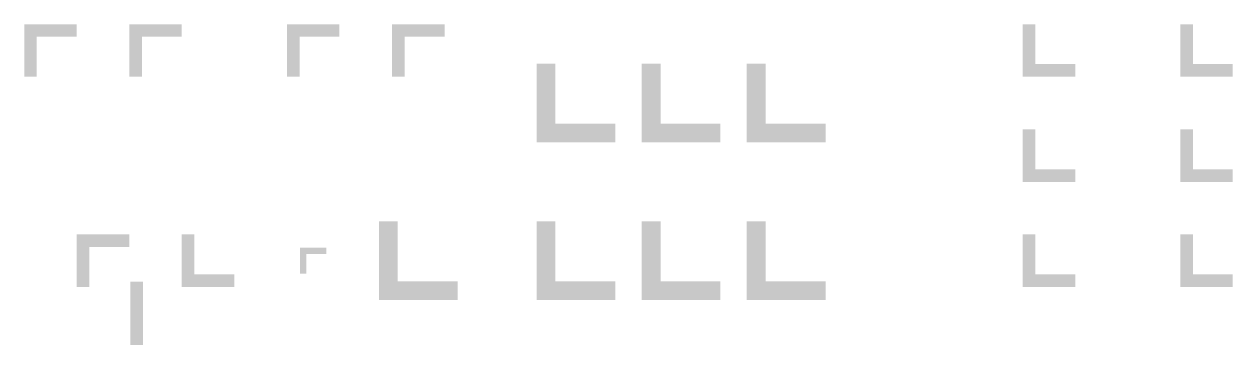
# Model space of a CAD drawing. Extents: x -1.2 to 10.2, y -0.3 to 2.8.
import ezdxf

# ---------------------------------------------------------------- set-up
doc = ezdxf.new("R2010")
doc.units = 0
doc.linetypes.add('Durchgehend', pattern=[0])
doc.layers.get('0').update_dxf_attribs({"color": 1, "linetype": 'Durchgehend'})
doc.layers.add('Metal', color=5, linetype='Durchgehend')

# ---------------------------------------------------------------- blocks, each defined once
blk = doc.blocks.new('Winkel', base_point=(-0.51, 0.51))
for points in [[(-0.26, 0.76), (-0.76, 0.76), (-0.26, 0.64), (-0.76, 0.64)], [(-0.64, 0.26), (-0.76, 0.26), (-0.64, 0.76), (-0.76, 0.76)]]:
    blk.add_solid(points)
blk = doc.blocks.new('Winkel2', base_point=(0.5, 0))
blk.add_blockref('Winkel', (0, -0.5))
at = {"layer": 'Metal2'}
blk.add_blockref('Winkel', (1, -0.5), dxfattribs=at)

msp = doc.modelspace()

# ---------------------------------------------------------------- linework, layer by layer
at = {"layer": 'Metal'}
msp.add_solid([(-0.24, 0.301), (-0.12, 0.301), (-0.24, -0.301), (-0.12, -0.301)], dxfattribs=at)

# ---------------------------------------------------------------- block references
msp.add_blockref('Winkel2', (2, 3))
for name, p in [('Winkel2', (-0.5, 3)), ('Winkel', (-0.5, 0.5))]:
    msp.add_blockref(name, p, dxfattribs=at)
at = {"layer": 'Metal', "rotation": 90, "row_count": 2, "column_count": 3, "row_spacing": 1.5, "column_spacing": 1}
msp.add_blockref('Winkel', (10, 0.5), dxfattribs=at)
at = {"layer": 'Metal', "xscale": 1.5, "yscale": -1.5, "row_count": 2, "column_count": 3, "row_spacing": 1.5, "column_spacing": 1}
msp.add_blockref('Winkel', (4, 0.5), dxfattribs=at)
at = {"layer": 'Metal', "xscale": 1.5, "yscale": -1.5}
msp.add_blockref('Winkel', (2.5, 0.5), dxfattribs=at)
at = {"layer": 'Metal', "rotation": 90}
msp.add_blockref('Winkel', (0.5, 0.5), dxfattribs=at)
at = {"layer": 'Metal', "xscale": -0.5, "yscale": 0.5, "rotation": 90}
msp.add_blockref('Winkel', (1.5, 0.5), dxfattribs=at)

doc.saveas('drawing.dxf')
